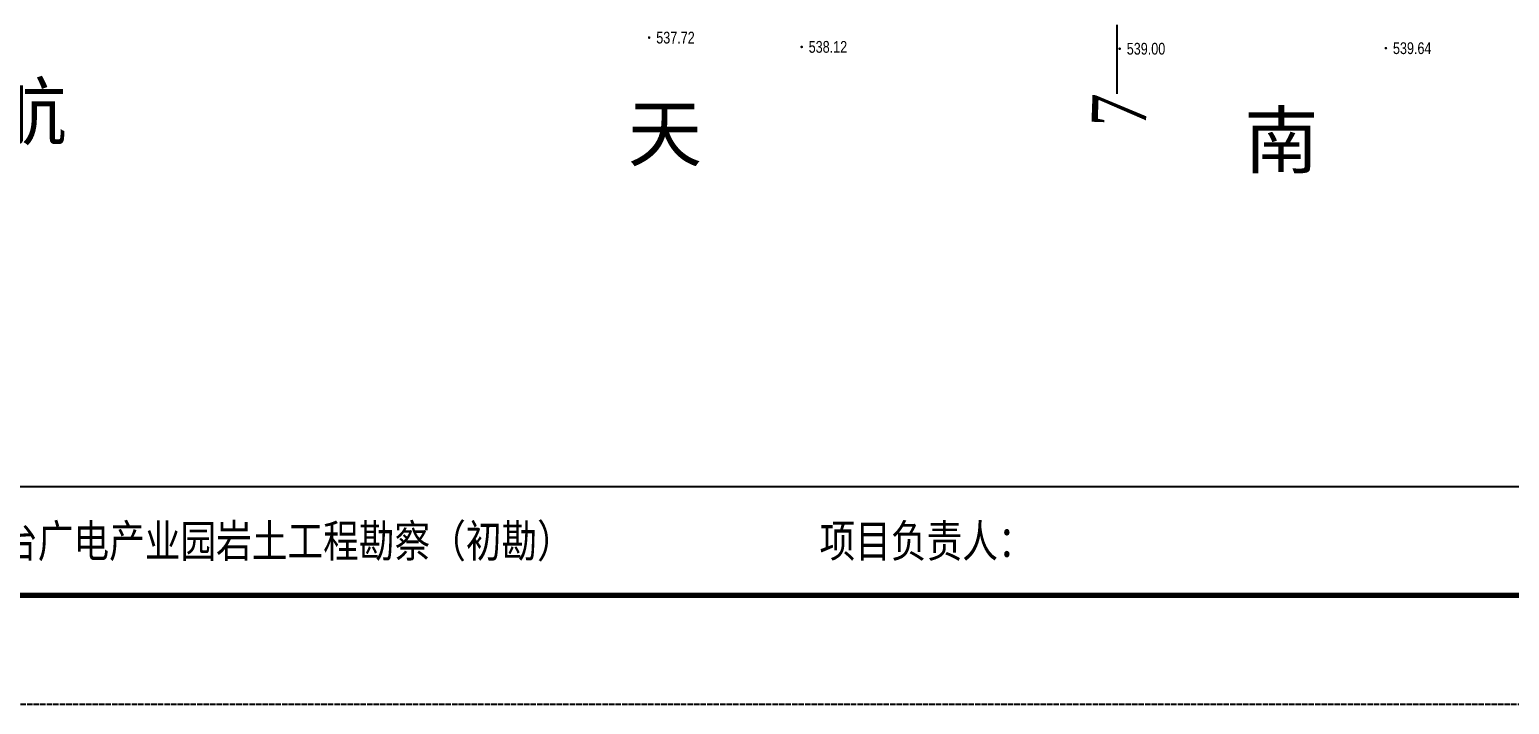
# Model space of a CAD drawing. Header units: millimetres. Extents: x 7408 to 22184, y -2085 to 5798.
# Drawn here: x 7543.3 to 7679.1, y -2084.9 to -2023 of the extents above; entities that cross this region are included whole.
import ezdxf
from ezdxf.enums import TextEntityAlignment as Align

# ---------------------------------------------------------------- set-up
doc = ezdxf.new("R2010")
doc.units = ezdxf.units.MM
for name, pattern in [('DASHDOT', [1, 0.5, -0.25, 0, -0.25]), ('PMX', [13, 10, -1, 0, -1, 0, -1]), ('XX', [12, 10, -2])]:
    doc.linetypes.add(name, pattern=pattern)
for name, color, linetype in [('GCD', 252, 'Continuous'), ('KTD', 7, 'Continuous'), ('ZKBH', 7, 'Continuous'), ('道路-中心线', 12, 'DASHDOT')]:
    doc.layers.add(name, color=color, linetype=linetype)
doc.styles.add('DZNUM', font='TIMES.TTF')
doc.styles.add('DZST', font='SimSun.ttf')
doc.styles.add('HZ', font='jzfz_ena.shx', dxfattribs={"width": 0.7, "bigfont": 'jzfz_cna.shx'})

# ---------------------------------------------------------------- blocks, each defined once
blk = doc.blocks.new('GC200')
at = {"linetype": 'Continuous', "const_width": 0.2, "flags": 128}
blk.add_lwpolyline([(-0.1, 0, 1), (0.1, 0, 1)], format="xyb", close=True, dxfattribs=at)
blk = doc.blocks.new('122121')
at = {"layer": 'GCD', "color": 252, "linetype": 'Continuous', "lineweight": 5}
ref = blk.add_blockref('GC200', (7600.13, -2023.75, 268.86), dxfattribs=dict(at, xscale=0.6, yscale=0.6, zscale=0.6))
ref.add_attrib('height', '537.72', dxfattribs={"linetype": 'Continuous', "height": 1.08, "style": 'HZ', "width": 0.8}).set_placement((7600.78, -2023.75, 268.86), align=Align.MIDDLE_LEFT)
ref = blk.add_blockref('GC200', (7614.13, -2024.6, 269.06), dxfattribs=dict(at, xscale=0.6, yscale=0.6, zscale=0.6))
ref.add_attrib('height', '538.12', dxfattribs={"linetype": 'Continuous', "height": 1.08, "style": 'HZ', "width": 0.8}).set_placement((7614.77, -2024.6, 269.06), align=Align.MIDDLE_LEFT)
ref = blk.add_blockref('GC200', (7643.31, -2024.77, 269.5), dxfattribs=dict(at, xscale=0.6, yscale=0.6, zscale=0.6))
ref.add_attrib('height', '539.00', dxfattribs={"linetype": 'Continuous', "height": 1.08, "style": 'HZ', "width": 0.8}).set_placement((7643.96, -2024.77, 269.5), align=Align.MIDDLE_LEFT)
ref = blk.add_blockref('GC200', (7667.74, -2024.72, 269.82), dxfattribs=dict(at, xscale=0.6, yscale=0.6, zscale=0.6))
ref.add_attrib('height', '539.64', dxfattribs={"linetype": 'Continuous', "height": 1.08, "style": 'HZ', "width": 0.8}).set_placement((7668.39, -2024.72, 269.82), align=Align.MIDDLE_LEFT)

msp = doc.modelspace()

# ---------------------------------------------------------------- linework, layer by layer
at = {"layer": 'KTD'}
msp.add_line((7438.34, -2064.94), (7790.34, -2064.94), dxfattribs=at)
at = {"layer": 'KTD', "linetype": 'XX', "ltscale": 0.05}
msp.add_lwpolyline([(7408.34, -2084.94), (7408.34, -1731.35), (7800.34, -1731.35), (7800.34, -2084.94)], close=True, dxfattribs=at)
at = {"layer": 'KTD', "const_width": 0.5}
msp.add_lwpolyline([(7438.34, -2074.94), (7438.34, -1741.35), (7790.34, -1741.35), (7790.34, -2074.94)], close=True, dxfattribs=at)
at = {"layer": 'KTD', "linetype": 'PMX', "ltscale": 0.025, "const_width": 0.2}
msp.add_lwpolyline([(7643.07, -2022.56), (7643.07, -2028.91)], dxfattribs=at)

# ---------------------------------------------------------------- block references
at = {"layer": '道路-中心线', "linetype": 'Continuous'}
msp.add_blockref('122121', (0, 0), dxfattribs=at)

# ---------------------------------------------------------------- texts
at = {"layer": 'KTD', "style": 'DZNUM', "width": 0.8}
msp.add_text('7', height=5, rotation=87.9026, dxfattribs=at).set_placement((7643.32, -2028.94), align=Align.MIDDLE_RIGHT)
at = {"layer": 'KTD', "style": 'DZST', "width": 0.8}
for s, p in [('工程名称:陕西广播电视台广电产业园岩土工程勘察（初勘）', (7506.38, -2069.94)), ('项目负责人：', (7615.77, -2069.94))]:
    msp.add_text(s, height=3, dxfattribs=at).set_placement(p, align=Align.MIDDLE_LEFT)
at = {"layer": 'ZKBH', "style": 'DZNUM'}
for s, p in [('航', (7543.28, -2030.45)), ('天', (7601.58, -2032.69)), ('南', (7658.15, -2033.07))]:
    msp.add_text(s, height=5, dxfattribs=at).set_placement(p, align=Align.MIDDLE)

doc.saveas('drawing.dxf')
